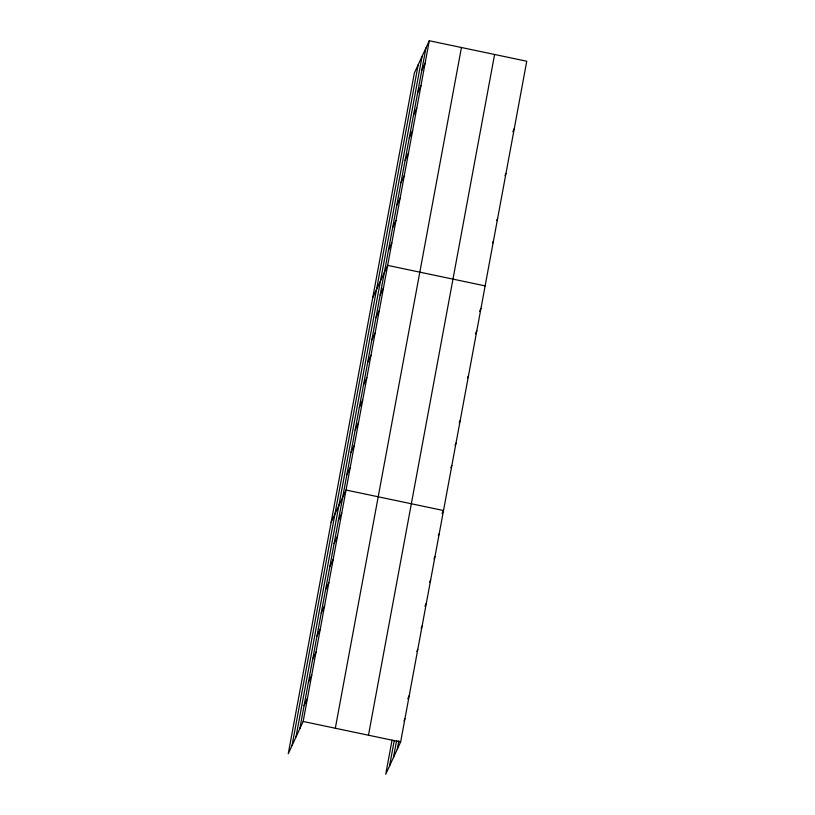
<?xml version="1.0" encoding="UTF-8"?>
<svg xmlns="http://www.w3.org/2000/svg" width="815" height="815" viewBox="0 0 815 815"><rect width="100%" height="100%" fill="white"/><g stroke="black" fill="none" stroke-linecap="round" stroke-linejoin="round"><path stroke-width="1.22" d="M292.055 745.501L418.177 64.772M295.988 736.994L422.109 56.255M299.798 728.732L425.929 48.004M429.281 40.75L414.366 73.024L288.245 753.763L303.149 721.479L429.281 40.75L526.755 61.237L400.634 741.976L385.719 774.25L392.046 740.142M335.322 728.243L461.443 47.515M368.462 735.212L494.593 54.483M389.539 765.988L394.277 740.407M393.472 757.481L396.63 740.428M397.282 749.23L398.861 740.703M421.763 70.467L425.114 63.213M417.606 92.93L420.958 85.677M413.439 115.394L416.791 108.14M409.283 137.857L412.635 130.604M405.116 160.321L408.468 153.067M400.949 182.784L404.301 175.531M396.793 205.248L400.145 198.004M392.626 227.711L395.978 220.468M388.47 250.185L391.821 242.931M372.74 297.669L387.655 265.395L485.139 285.882M380.147 295.112L383.498 287.858M375.98 317.575L379.332 310.321M371.823 340.038L375.175 332.785M367.657 362.502L371.008 355.248M363.5 384.965L366.842 377.712M359.334 407.429L362.685 400.175M355.167 429.892L358.519 422.639M351.01 452.356L354.362 445.102M346.844 474.819L350.195 467.565M331.124 522.313L346.039 490.029L443.513 510.526L442.087 513.633M512.839 131.745L514.275 128.638M338.398 520.428L341.75 513.175M334.109 543.574L337.461 536.321M504.994 175.633L505.952 173.564M329.82 566.72L333.172 559.467M325.531 589.866L328.883 582.613M496.671 220.559L497.629 218.491M321.242 613.012L324.594 605.759M492.505 243.023L493.462 240.955M316.954 636.158L320.305 628.905M312.665 659.304L316.016 652.051M479.536 311.452L480.972 308.345M308.376 682.44L311.727 675.197M475.379 333.916L476.816 330.809M304.087 705.586L307.438 698.343M467.535 377.814L468.493 375.735M459.212 422.74L460.169 420.672M455.045 445.204L456.003 443.136M450.889 467.667L451.846 465.599M438.276 535.74L439.234 533.672M433.988 558.886L434.945 556.818M429.699 582.032L430.656 579.964M424.931 606.217L426.367 603.1M421.121 628.324L422.078 626.246M416.832 651.47L417.789 649.392M407.775 698.791L409.212 695.684M403.965 720.898L404.923 718.83M303.149 721.479L400.634 741.976"/></g></svg>
